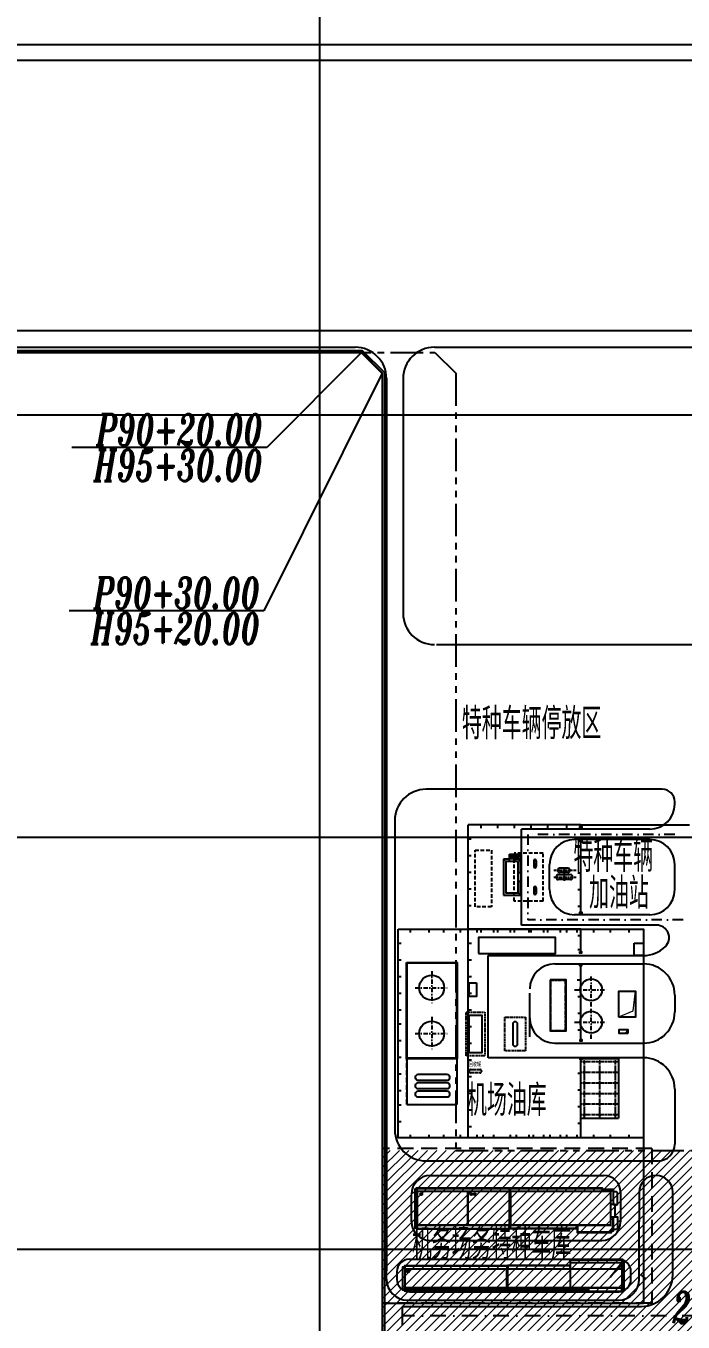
# Model space of a CAD drawing. Header units: millimetres. Extents: x -2699 to 2556, y 623 to 2108.
# Drawn here: x -753 to -438, y 980 to 1601 of the extents above; entities that cross this region are included whole.
import ezdxf
from ezdxf.enums import TextEntityAlignment as Align

# ---------------------------------------------------------------- set-up
doc = ezdxf.new("R2010")
doc.units = ezdxf.units.MM
for name, pattern in [('CENTER', [2, 1.25, -0.25, 0.25, -0.25]), ('DASH', [0.35, 0.25, -0.1]), ('DASHDOT', [1, 0.5, -0.25, 0, -0.25]), ('DASHED', [0.75, 0.5, -0.25]), ('DASHEDX2', [38.1, 25.4, -12.7]), ('PHANTOM2', [1.25, 0.625, -0.125, 0.125, -0.125, 0.125, -0.125])]:
    doc.linetypes.add(name, pattern=pattern)
for name, color, linetype in [('0-建筑定位', 7, 'Continuous'), ('DOTE', 1, 'Continuous'), ('FGW', 8, 'Continuous'), ('HZ', 7, 'Continuous'), ('PUB_DIM', 3, 'Continuous'), ('ROAD', 154, 'Continuous'), ('WALL', 9, 'Continuous'), ('小区围界', 6, 'Continuous'), ('巡场路', 154, 'Continuous'), ('建筑物', 1, 'Continuous'), ('征地线', 6, 'PHANTOM2'), ('散水', 8, 'Continuous'), ('航站区围界', 5, 'FENCELINE2'), ('车道线', 1, 'DASHDOT'), ('道肩边线', 6, 'Continuous'), ('道路红线', 4, 'DASHEDX2'), ('道面边线', 3, 'Continuous'), ('陆空隔离设施', 5, 'TRACKS'), ('飞行区围界', 5, 'FENCELINE1')]:
    doc.layers.add(name, color=color, linetype=linetype)
doc.layers.add('PP-COM', color=7, linetype='Continuous', lineweight=0)
doc.layers.add('纵断_分栏线', color=5, linetype='Continuous', lineweight=0)
doc.styles.add('ITALICT', font='italict.shx', dxfattribs={"width": 0.67, "bigfont": 'tssdchn.shx'})
doc.styles.add('宋体0.7', font='SimSun.ttf', dxfattribs={"width": 0.7})
doc.linetypes.add('FENCELINE1', pattern='A,0.25,-0.1,[133,ltypeshp.shx,S=0.1,R=0,X=-0.1,Y=0],-0.1,1', length=1.45)
doc.linetypes.add('FENCELINE2', pattern='A,0.25,-0.1,[132,ltypeshp.shx,S=0.1,R=0,X=-0.1,Y=0],-0.1,1', length=1.45)
doc.linetypes.add('TRACKS', pattern='A,0.15,[130,ltypeshp.shx,S=0.25,R=0,X=0,Y=0],0.15', length=0.3)

# ---------------------------------------------------------------- blocks, each defined once
blk = doc.blocks.new('weiqiang')
at = {"layer": '建筑物', "color": 8}
for p, q in [((4186.59, 2827.78), (4186.59, 2927.78)), ((4240.59, 2927.78), (4186.59, 2927.78)), ((4192.64, 2927.78), (4192.64, 2926.28)), ((4200.64, 2927.78), (4200.64, 2926.28)), ((4208.64, 2927.78), (4208.64, 2926.28)), ((4216.64, 2927.78), (4216.64, 2926.28)), ((4224.64, 2927.78), (4224.64, 2926.28)), ((4233.64, 2927.78), (4233.64, 2926.28)), ((4240.59, 2917.15), (4240.59, 2927.78)), ((4188.09, 2921.04), (4186.59, 2921.04)), ((4240.59, 2924.57), (4239.09, 2924.57)), ((4240.59, 2917.86), (4239.09, 2917.86)), ((4188.09, 2913.04), (4186.59, 2913.04)), ((4240.59, 2874.99), (4240.59, 2910.25)), ((4188.09, 2905.04), (4186.59, 2905.04)), ((4240.27, 2903.45), (4238.77, 2903.45)), ((4188.09, 2897.04), (4186.59, 2897.04)), ((4240.59, 2895.45), (4239.09, 2895.45)), ((4240.59, 2895.45), (4239.09, 2895.45)), ((4188.09, 2889.04), (4186.59, 2889.04)), ((4240.59, 2887.45), (4239.09, 2887.45)), ((4188.09, 2881.04), (4186.59, 2881.04)), ((4240.59, 2879.45), (4239.09, 2879.45)), ((4188.09, 2873.04), (4186.59, 2873.04)), ((4188.09, 2865.04), (4186.59, 2865.04)), ((4240.59, 2827.78), (4240.59, 2865.32)), ((4240.59, 2858.71), (4239.09, 2858.71)), ((4188.09, 2857.04), (4186.59, 2857.04)), ((4188.09, 2849.04), (4186.59, 2849.04)), ((4240.59, 2850.71), (4239.09, 2850.71)), ((4240.59, 2850.71), (4239.09, 2850.71)), ((4188.09, 2841.04), (4186.59, 2841.04)), ((4240.59, 2842.71), (4239.09, 2842.71)), ((4240.59, 2834.71), (4239.09, 2834.71)), ((4188.09, 2833.04), (4186.59, 2833.04)), ((4240.59, 2827.78), (4186.59, 2827.78)), ((4193.64, 2829.28), (4193.64, 2827.78)), ((4209.64, 2829.28), (4209.64, 2827.78)), ((4217.64, 2829.28), (4217.64, 2827.78)), ((4225.64, 2829.28), (4225.64, 2827.78)), ((4233.64, 2829.28), (4233.64, 2827.78))]:
    blk.add_line(p, q, dxfattribs=at)
for points in [[(4240.08, 2917.15), (4240.89, 2917.15), (4240.89, 2916.34), (4240.08, 2916.34)], [(4240.08, 2911.06), (4240.89, 2911.06), (4240.89, 2910.25), (4240.08, 2910.25)], [(4240.18, 2874.99), (4240.98, 2874.99), (4240.98, 2874.18), (4240.18, 2874.18)], [(4240.18, 2866.13), (4240.98, 2866.13), (4240.98, 2865.32), (4240.18, 2865.32)]]:
    blk.add_lwpolyline(points, close=True, dxfattribs=at)

msp = doc.modelspace()

# ---------------------------------------------------------------- hatches: boundary and pattern name
at = {"layer": '建筑物'}
h = msp.add_hatch(color=256, dxfattribs=at)
h.paths.add_polyline_path([(-509.32, 1201.05), (-509.32, 1200.8), (-509.07, 1200.8), (-509.07, 1201.05)])
h.paths.add_polyline_path([(-509.07, 1200.8), (-508.82, 1200.8), (-508.82, 1201.05), (-509.07, 1201.05)])
h.paths.add_polyline_path([(-509.07, 1200.55), (-508.82, 1200.55), (-508.82, 1200.8), (-509.07, 1200.8)])
h.paths.add_polyline_path([(-509.32, 1200.8), (-509.32, 1200.55), (-509.07, 1200.55), (-509.07, 1200.8)])
h = msp.add_hatch(color=256, dxfattribs=at)
h.paths.add_polyline_path([(-509.07, 1186.05), (-509.07, 1185.8), (-508.82, 1185.8), (-508.82, 1186.05)])
h.paths.add_polyline_path([(-509.32, 1186.05), (-509.32, 1185.8), (-509.07, 1185.8), (-509.07, 1186.05)])
h.paths.add_polyline_path([(-509.07, 1185.8), (-509.32, 1185.8), (-509.32, 1185.55), (-509.07, 1185.55)])
h.paths.add_polyline_path([(-509.07, 1185.55), (-508.94, 1185.55), (-509.07, 1185.8)], flags=17)
h.paths.add_polyline_path([(-508.82, 1185.8), (-509.07, 1185.8), (-508.94, 1185.55), (-508.82, 1185.55)])
h = msp.add_hatch(color=5, dxfattribs=at)
edge = h.paths.add_edge_path()
edge.add_arc((-563.57, 1041.34), 0.509, 0, 360)
h = msp.add_hatch(color=5, dxfattribs=at)
edge = h.paths.add_edge_path()
edge.add_arc((-539.6, 1041.33), 0.509, 0, 360)
h = msp.add_hatch(color=5, dxfattribs=at)
edge = h.paths.add_edge_path()
edge.add_arc((-537.94, 1041.33), 0.509, 0, 360)
h = msp.add_hatch(color=5, dxfattribs=at)
edge = h.paths.add_edge_path()
edge.add_arc((-569.95, 1004.37), 0.509, 0, 360)
at = {"layer": '散水', "linetype": 'Continuous'}
h = msp.add_hatch(dxfattribs=at)
h.set_pattern_fill('ANGLE', color=256, scale=0.1, style=0)
h.set_pattern_definition([(0, (-9781.27506, -129.73385), (0, 0.6985), [0.508, -0.1905]), (90, (-9781.27506, -129.73385), (-0.6985, 4e-17), [0.508, -0.1905])])
h.paths.add_polyline_path([(-519.07, 1204.25), (-521.31, 1204.25), (-521.31, 1202.25), (-519.07, 1202.25)])
h.paths.add_polyline_path([(-517.07, 1204.25), (-519.07, 1204.25), (-519.07, 1202.25), (-518.56, 1202.25), (-517.07, 1202.25)])
h.paths.add_polyline_path([(-515.52, 1204.25), (-517.07, 1204.25), (-517.07, 1202.25), (-516.22, 1202.25), (-516.82, 1202.85), (-515.52, 1202.85)])
h.paths.add_polyline_path([(-517.41, 1202.88), (-514.35, 1202.88), (-514.35, 1204.23), (-517.41, 1204.23)], flags=9)
at = {"layer": '纵断_分栏线'}
h = msp.add_hatch(dxfattribs=at)
h.set_pattern_fill('ANSI31', color=8)
h.set_pattern_definition([(45, (4293.341, 1093.807), (-2.245064, 2.245064), [])])
h.paths.add_polyline_path([(-405.74, 1052.3), (-415.74, 1062.3), (-547.05, 1062.3), (-582.24, 1062.3), (-582.24, 875.8), (-405.74, 875.8)])
h.paths.add_polyline_path([(-1212.24, 1124.3), (-1461.74, 1124.3), (-1461.74, 973.55), (-1212.24, 973.55)])

# ---------------------------------------------------------------- linework, layer by layer
for p, q in [((-592.24, 1444.8), (-637.66, 1399.17)), ((-582.24, 1434.8), (-638.97, 1320.93)), ((-637.66, 1399.17), (-731.11, 1399.17)), ((-638.97, 1320.93), (-732.42, 1320.93)), ((-487.05, 1168.3), (-457.05, 1168.3)), ((-570.55, 1106.3, 0), (-570.55, 1084.3, 0)), ((-546.55, 1106.3, 0), (-546.55, 1084.3, 0)), ((-570.55, 1084.3, 0), (-546.55, 1084.3, 0))]:
    msp.add_line(p, q)
at = {"color": 4, "ltscale": 10}
for p, q in [((-531.55, 1106.72, 0), (-531.55, 1155.72, 0)), ((-531.55, 1155.72), (-457.05, 1155.72)), ((-499.55, 1151.72, 0), (-457.05, 1151.72, 0)), ((-511.55, 1125.72, 0), (-511.55, 1137.72, 0)), ((-511.55, 1116.8, 0), (-511.55, 1137.72, 0)), ((-499.55, 1113.72, 0), (-457.05, 1113.72, 0)), ((-457.05, 1106.72), (-531.55, 1106.72, 0))]:
    msp.add_line(p, q, dxfattribs=at)
at = {"color": 4, "linetype": 'DASH', "ltscale": 10}
msp.add_line((-570.55, 1084.3, 0), (-570.55, 1152.3, 0), dxfattribs=at)
at = {"linetype": 'DASHDOT', "ltscale": 4}
for p, q in [((-558.55, 1148.3, 0), (-558.55, 1132.3, 0)), ((-482.1, 1131.3), (-482.1, 1147.3)), ((-566.55, 1140.3, 0), (-550.55, 1140.3, 0)), ((-490.1, 1139.3), (-474.1, 1139.3)), ((-482.1, 1115.8), (-482.1, 1131.8)), ((-558.55, 1126.3, 0), (-558.55, 1110.3, 0)), ((-490.1, 1123.8), (-474.1, 1123.8)), ((-566.55, 1118.3, 0), (-550.55, 1118.3, 0))]:
    msp.add_line(p, q, dxfattribs=at)
at = {"color": 1}
for p, q in [((-487.05, 1077.8), (-487.05, 1106.3)), ((-487.05, 1106.3), (-469.05, 1106.3)), ((-469.05, 1106.3), (-469.05, 1077.8)), ((-487.05, 1077.8), (-469.05, 1077.8))]:
    msp.add_line(p, q, dxfattribs=at)
at = {"color": 8, "linetype": 'CENTER'}
for p, q in [((-468.55, 1104.8), (-487.55, 1104.8)), ((-485.55, 1105.05), (-485.55, 1077.8)), ((-478.05, 1105.05), (-478.05, 1077.8)), ((-470.55, 1105.05), (-470.55, 1077.8)), ((-468.55, 1099.7), (-487.55, 1099.7)), ((-468.55, 1094.6), (-487.55, 1094.6)), ((-468.55, 1089.5), (-487.55, 1089.5)), ((-468.55, 1084.4), (-487.55, 1084.4)), ((-468.55, 1079.3), (-487.55, 1079.3))]:
    msp.add_line(p, q, dxfattribs=at)
at = {"color": 1}
for points in [[(-536.05, 1156.7), (-499.19, 1156.7), (-499.19, 1164.3), (-536.05, 1164.3)], [(-461.55, 1161.72), (-457.05, 1161.72), (-457.05, 1155.72), (-461.55, 1155.72)], [(-501.8, 1144.05), (-501.8, 1119.55), (-494.1, 1119.55), (-494.1, 1144.05)], [(-468.85, 1126.18), (-468.85, 1138.68), (-460.85, 1138.68), (-460.85, 1126.18)], [(-464.45, 1118.58), (-464.45, 1120.18), (-468.85, 1120.18), (-468.85, 1118.58)], [(-464.45, 1118.58), (-464.45, 1120.18), (-468.85, 1120.18), (-468.85, 1118.58)]]:
    msp.add_lwpolyline(points, close=True, dxfattribs=at)
at = {"elevation": 0}
for points in [[(-570.7, 1152.45), (-546.4, 1152.45), (-546.4, 1106.15), (-570.7, 1106.15)], [(-570.4, 1152.15), (-546.7, 1152.15), (-546.7, 1106.45), (-570.4, 1106.45)]]:
    msp.add_lwpolyline(points, close=True, dxfattribs=at)
at = {"color": 8, "linetype": 'CENTER', "ltscale": 2, "elevation": 0}
msp.add_lwpolyline([(-570.55, 1152.3), (-546.55, 1152.3), (-546.55, 1106.3), (-570.55, 1106.3)], close=True, dxfattribs=at)
at = {"color": 8, "linetype": 'CENTER'}
msp.add_lwpolyline([(-501.55, 1143.8), (-501.55, 1119.8), (-494.35, 1119.8), (-494.35, 1143.8)], close=True, dxfattribs=at)
at = {"color": 1, "elevation": 0}
for points in [[(-537.05, 1142.7), (-537.05, 1136.1), (-540.55, 1136.1), (-540.55, 1142.7)], [(-540.55, 1109.1), (-540.55, 1127.1), (-534.55, 1127.1), (-534.55, 1109.1)]]:
    msp.add_lwpolyline(points, close=True, dxfattribs=at)
at = {"linetype": 'DASHED', "elevation": 0}
for points in [[(-542.05, 1107.6), (-542.05, 1128.6), (-533.05, 1128.6), (-533.05, 1107.6)], [(-523.55, 1126.1), (-513.55, 1126.1), (-513.55, 1110.1), (-523.55, 1110.1)]]:
    msp.add_lwpolyline(points, close=True, dxfattribs=at)
at = {"color": 1, "elevation": 0}
for points in [[(-518.55, 1124.1), (-518.55, 1124.1, -0.414214), (-517.55, 1123.1), (-517.55, 1113.1, -0.414214), (-518.55, 1112.1), (-518.55, 1112.1, -0.414214), (-519.55, 1113.1), (-519.55, 1123.1, -0.414214)], [(-565.05, 1098.8), (-551.25, 1098.8, -0.414214), (-550.05, 1097.6), (-550.05, 1097, -0.414214), (-551.25, 1095.8), (-565.05, 1095.8, -0.414214), (-566.25, 1097), (-566.25, 1097.6, -0.414214)], [(-565.05, 1094.8), (-551.25, 1094.8, -0.414214), (-550.05, 1093.6), (-550.05, 1093, -0.414214), (-551.25, 1091.8), (-565.05, 1091.8, -0.414214), (-566.25, 1093), (-566.25, 1093.6, -0.414214)], [(-565.05, 1090.8), (-551.25, 1090.8, -0.414214), (-550.05, 1089.6), (-550.05, 1089, -0.414214), (-551.25, 1087.8), (-565.05, 1087.8, -0.414214), (-566.25, 1089), (-566.25, 1089.6, -0.414214)]]:
    msp.add_lwpolyline(points, format="xyb", close=True, dxfattribs=at)
at = {"color": 1, "linetype": 'DASH', "ltscale": 2, "elevation": 0}
msp.add_lwpolyline([(-539.95, 1101.1), (-535.35, 1101.1, -0.414214), (-534.75, 1100.5), (-534.75, 1100.1, -0.414214), (-535.35, 1099.5), (-539.95, 1099.5, -0.414214), (-540.55, 1100.1), (-540.55, 1100.5, -0.414214)], format="xyb", close=True, dxfattribs=at)
msp.add_lwpolyline([(-539.95, 1101.1), (-535.35, 1101.1, -0.414214), (-534.75, 1100.5), (-534.75, 1100.1, -0.414214), (-535.35, 1099.5), (-539.95, 1099.5, -0.414214), (-540.55, 1100.1), (-540.55, 1100.5, -0.414214)], format="xyb", close=True, dxfattribs=at)
for points in [[(-485.8, 1105.05), (-485.8, 1104.55), (-485.3, 1104.55), (-485.3, 1105.05)], [(-485.8, 1099.45), (-485.8, 1099.95), (-485.3, 1099.95), (-485.3, 1099.45)], [(-485.8, 1099.95), (-485.8, 1099.45), (-485.3, 1099.45), (-485.3, 1099.95)], [(-478.3, 1105.05), (-478.3, 1104.55), (-477.8, 1104.55), (-477.8, 1105.05)], [(-478.3, 1099.45), (-478.3, 1099.95), (-477.8, 1099.95), (-477.8, 1099.45)], [(-478.3, 1099.95), (-478.3, 1099.45), (-477.8, 1099.45), (-477.8, 1099.95)], [(-470.8, 1105.05), (-470.8, 1104.55), (-470.3, 1104.55), (-470.3, 1105.05)], [(-470.8, 1099.45), (-470.8, 1099.95), (-470.3, 1099.95), (-470.3, 1099.45)], [(-470.8, 1099.95), (-470.8, 1099.45), (-470.3, 1099.45), (-470.3, 1099.95)], [(-485.8, 1094.35), (-485.8, 1094.85), (-485.3, 1094.85), (-485.3, 1094.35)], [(-485.8, 1094.85), (-485.8, 1094.35), (-485.3, 1094.35), (-485.3, 1094.85)], [(-478.3, 1094.35), (-478.3, 1094.85), (-477.8, 1094.85), (-477.8, 1094.35)], [(-478.3, 1094.85), (-478.3, 1094.35), (-477.8, 1094.35), (-477.8, 1094.85)], [(-470.8, 1094.35), (-470.8, 1094.85), (-470.3, 1094.85), (-470.3, 1094.35)], [(-470.8, 1094.85), (-470.8, 1094.35), (-470.3, 1094.35), (-470.3, 1094.85)], [(-485.8, 1089.25), (-485.8, 1089.75), (-485.3, 1089.75), (-485.3, 1089.25)], [(-485.8, 1089.75), (-485.8, 1089.25), (-485.3, 1089.25), (-485.3, 1089.75)], [(-478.3, 1089.25), (-478.3, 1089.75), (-477.8, 1089.75), (-477.8, 1089.25)], [(-478.3, 1089.75), (-478.3, 1089.25), (-477.8, 1089.25), (-477.8, 1089.75)], [(-470.8, 1089.25), (-470.8, 1089.75), (-470.3, 1089.75), (-470.3, 1089.25)], [(-470.8, 1089.75), (-470.8, 1089.25), (-470.3, 1089.25), (-470.3, 1089.75)], [(-485.8, 1084.15), (-485.8, 1084.65), (-485.3, 1084.65), (-485.3, 1084.15)], [(-485.8, 1084.65), (-485.8, 1084.15), (-485.3, 1084.15), (-485.3, 1084.65)], [(-478.3, 1084.15), (-478.3, 1084.65), (-477.8, 1084.65), (-477.8, 1084.15)], [(-478.3, 1084.65), (-478.3, 1084.15), (-477.8, 1084.15), (-477.8, 1084.65)], [(-470.8, 1084.15), (-470.8, 1084.65), (-470.3, 1084.65), (-470.3, 1084.15)], [(-470.8, 1084.65), (-470.8, 1084.15), (-470.3, 1084.15), (-470.3, 1084.65)], [(-485.8, 1079.05), (-485.8, 1079.55), (-485.3, 1079.55), (-485.3, 1079.05)], [(-485.8, 1079.55), (-485.8, 1079.05), (-485.3, 1079.05), (-485.3, 1079.55)], [(-478.3, 1079.05), (-478.3, 1079.55), (-477.8, 1079.55), (-477.8, 1079.05)], [(-478.3, 1079.55), (-478.3, 1079.05), (-477.8, 1079.05), (-477.8, 1079.55)], [(-470.8, 1079.05), (-470.8, 1079.55), (-470.3, 1079.55), (-470.3, 1079.05)], [(-470.8, 1079.55), (-470.8, 1079.05), (-470.3, 1079.05), (-470.3, 1079.55)]]:
    msp.add_lwpolyline(points, close=True)
at = {"color": 1}
for centre, radius in [((-558.55, 1140.3, 0), 6), ((-482.1, 1139.3), 5.25), ((-482.1, 1123.8), 5.25), ((-558.55, 1118.3, 0), 6)]:
    msp.add_circle(centre, radius, dxfattribs=at)
at = {"color": 4, "ltscale": 10}
for centre, start, end in [((-499.55, 1139.72, 0), 90, 180), ((-499.55, 1139.72, 0), 90, 180), ((-499.55, 1139.72, 0), 90, 180), ((-499.55, 1125.72, 0), 180, 270)]:
    msp.add_arc(centre, 12, start, end, dxfattribs=at)
at = {"layer": '0-建筑定位'}
for p, q in [((-467.4, 1008.4), (-473.02, 1001.41)), ((-456.03, 1000.87), (-458.05, 1002.55))]:
    msp.add_line(p, q, dxfattribs=at)
at = {"layer": 'DOTE'}
for p, q in [((-472.8, 1042.65, 0), (-565.5, 1042.65, 0)), ((-565.5, 1042.65, 0), (-565.5, 1026.45, 0)), ((-541.2, 1042.65, 0), (-541.2, 1026.45, 0)), ((-521.4, 1042.65, 0), (-521.4, 1026.45, 0)), ((-520.8, 1042.65, 0), (-520.8, 1026.45, 0)), ((-472.8, 1042.65, 0), (-472.8, 1026.45, 0)), ((-472.8, 1026.45, 0), (-565.5, 1026.45, 0)), ((-492, 996.4, 0), (-492, 1008.4, 0)), ((-467.4, 1008.4), (-492, 1008.4)), ((-467.4, 1008.4, 0), (-467.4, 996.4, 0)), ((-467.4, 1005.4, 0), (-571.2, 1005.4, 0)), ((-571.2, 996.15, 0), (-571.2, 1005.4, 0)), ((-522.6, 996.4, 0), (-522.6, 1005.4, 0)), ((-522, 996.4, 0), (-522, 1005.4, 0)), ((-467.4, 996.4, 0), (-571.45, 996.4, 0))]:
    msp.add_line(p, q, dxfattribs=at)
at = {"layer": 'FGW', "linetype": 'Continuous'}
for p, q in [((-612.24, 814.8), (-612.24, 1895.71)), ((2387.76, 1414.8), (-2483.16, 1414.8)), ((2387.76, 1212.3), (-1612.24, 1212.3)), ((2387.76, 1014.8), (-1612.24, 1014.8))]:
    msp.add_line(p, q, dxfattribs=at)
at = {"layer": 'PP-COM'}
for points in [[(-468.85, 1126.28), (-461.95, 1129.28), (-460.85, 1138.68)], [(-468.85, 1118.58), (-465.36, 1118.79), (-464.45, 1120.18)], [(-468.85, 1118.58), (-465.36, 1118.79), (-464.45, 1120.18)]]:
    msp.add_lwpolyline(points, dxfattribs=at)
at = {"layer": 'PUB_DIM'}
for p, q in [((-566.7, 1043.8, 0), (-565.8, 1042.9, 0)), ((-471.6, 1043.8, 0), (-472.5, 1042.9, 0)), ((-472.5, 1024.5, 0), (-471.6, 1023.6, 0)), ((-571.45, 1005.65, 0), (-572.35, 1006.55, 0)), ((-467.15, 1008.65, 0), (-466.25, 1009.55, 0)), ((-571.45, 996.15, 0), (-572.35, 995.25, 0)), ((-467.15, 996.15, 0), (-466.25, 995.25, 0))]:
    msp.add_line(p, q, dxfattribs=at)
at = {"layer": 'PUB_DIM', "elevation": 0}
for points in [[(-565.8, 1043.8), (-566.7, 1043.8), (-566.7, 1025.2), (-565.8, 1025.2)], [(-476.8, 1043.8), (-471.6, 1043.8), (-471.6, 1036.43)], [(-472.55, 1030.43), (-470.55, 1030.43), (-470.55, 1036.43), (-472.5, 1036.43)], [(-471.6, 1030.43), (-471.6, 1023.6), (-472.5, 1023.6)], [(-483.6, 996.15), (-483.6, 995.25), (-571.2, 995.25), (-571.45, 995.25), (-572.35, 995.25), (-572.35, 1005.4), (-572.35, 1005.65), (-572.35, 1006.55), (-571.45, 1006.55)], [(-467.15, 995.25), (-466.25, 995.25), (-466.25, 1009.55), (-467.15, 1009.55)], [(-467.15, 996.15), (-467.15, 994.65), (-483.6, 994.65), (-483.6, 996.15)]]:
    msp.add_lwpolyline(points, dxfattribs=at)
at = {"layer": 'ROAD'}
for p, q in [((-580.24, 1432.3), (-580.24, 1004.65)), ((-556.24, 1304.8), (-394.24, 1304.8, 0)), ((-448.05, 1235.4, 0), (-561.24, 1235.4, 0)), ((-442.05, 1228.3), (-442.05, 1229.4)), ((-576.24, 1220.4), (-576.24, 1072.3)), ((-454.05, 1216.3), (-515.52, 1216.3, 0)), ((-515.52, 1170.3, 0), (-515.52, 1216.3, 0)), ((-454.07, 1211.3, 0), (-490.07, 1211.3, 0)), ((-502.07, 1187.3, 0), (-502.07, 1199.3, 0)), ((-442.07, 1187.3, 0), (-442.07, 1199.3, 0)), ((-454.07, 1175.3, 0), (-490.07, 1175.3, 0)), ((-450.77, 1170.3, 0), (-515.52, 1170.3, 0)), ((-442.05, 1136.72, 0), (-442.05, 1128.72, 0)), ((-442.05, 1091.72), (-442.05, 1065.3)), ((-561.24, 1057.3, 0), (-450.05, 1057.3, 0)), ((-559.24, 1050.3, 0), (-476.05, 1050.3, 0)), ((-451.05, 1050.3, 0), (-451.05, 1050.3, 0)), ((-568.24, 1028.15, 0), (-568.24, 1040.8, 0)), ((-468.05, 1042.3), (-468.05, 1028.15, 0)), ((-459.05, 1042.3), (-459.05, 1028.15, 0)), ((-443.05, 1002.55), (-443.05, 1042.3, 0)), ((-459.05, 1000.55, 0), (-459.05, 1028.15)), ((-559.24, 1019.15, 0), (-477.05, 1019.15, 0)), ((-569.24, 1010.15), (-469.05, 1010.15, 0)), ((-580.24, 1000.55), (-580.24, 1004.65)), ((-575.24, 1004.15), (-575.24, 1000.55)), ((-463.05, 1000.55, 0), (-463.05, 1004.15, 0)), ((-569.24, 994.55), (-468.65, 994.55)), ((-570.24, 990.55), (-468.65, 990.55)), ((-572.74, 987.55), (-458.05, 987.55)), ((-572.74, 987.55), (-572.74, 978.55))]:
    msp.add_line(p, q, dxfattribs=at)
for centre, radius, start, end in [((-557.24, 1319.8, 0), 15, 180, 270), ((-561.24, 1220.4, 0), 15, 90, 180), ((-448.05, 1229.4, 0), 6, 0, 90), ((-454.05, 1228.3), 12, 270, 0), ((-490.07, 1199.3, 0), 12, 90, 180), ((-454.07, 1199.3, 0), 12, 360, 90), ((-490.07, 1187.3, 0), 12, 180, 270), ((-454.07, 1187.3, 0), 12, 270, 360), ((-450.75, 1164.3, 0), 6, 314.49338, 90), ((-457.05, 1170.72, 0), 15, 270, 314.49338), ((-457.05, 1136.72, 0), 15, 0, 90), ((-457.05, 1128.72, 0), 15, 270, 0), ((-457.05, 1091.72), 15, 0, 90), ((-561.24, 1072.3, 0), 15, 180, 270), ((-450.05, 1065.3, 0), 8, 270, 0), ((-559.24, 1041.3, 0), 9, 90, 180), ((-476.05, 1042.3), 8, 0, 90), ((-451.05, 1042.3, 0), 8, 90, 180), ((-451.05, 1042.3, 0), 8, 0, 90), ((-559.24, 1028.15, 0), 9, 180, 270), ((-477.05, 1028.15, 0), 9, 270, 0), ((-569.24, 1004.15, 0), 6, 90, 180), ((-469.05, 1004.15, 0), 6, 0, 90), ((-570.24, 1000.55), 10, 180, 270), ((-569.24, 1000.55, 0), 6, 180, 270), ((-469.05, 1000.55, 0), 10, 270, 0), ((-469.05, 1000.55, 0), 6, 270, 0), ((-458.05, 1002.55), 15, 270, 0)]:
    msp.add_arc(centre, radius, start, end, dxfattribs=at)
at = {"layer": 'WALL', "color": 7}
msp.add_line((-522.35, 1005.65, 0), (-522.35, 996.15, 0), dxfattribs=at)
at = {"layer": 'WALL', "elevation": 0}
for points in [[(-565.8, 1042.85), (-565.8, 1044.33), (-521.15, 1044.33), (-521.15, 1042.9)], [(-565.6, 1042.9), (-565.6, 1044.13), (-521.35, 1044.13), (-521.35, 1042.9)], [(-521.05, 1042.9), (-521.05, 1044.33), (-476.8, 1044.33), (-476.8, 1042.9)], [(-520.85, 1042.9), (-520.85, 1044.13), (-477, 1044.13), (-477, 1042.9)], [(-521.15, 1024.66), (-565.8, 1024.66), (-565.8, 1026.15)], [(-565.8, 1026.15), (-565.8, 1024.66), (-521.15, 1024.66), (-521.15, 1026.1)], [(-565.6, 1026.1), (-565.6, 1024.86), (-521.35, 1024.86), (-521.35, 1026.1)], [(-488.7, 1026.1), (-488.7, 1024.66), (-521.05, 1024.66), (-521.05, 1026.1)], [(-488.9, 1026.1), (-488.9, 1024.86), (-520.85, 1024.86), (-520.85, 1026.1)], [(-472.55, 1024.5), (-472.55, 1022.85), (-488.7, 1022.85), (-488.7, 1024.5)], [(-472.75, 1024.5), (-472.75, 1023.05), (-488.5, 1023.05), (-488.5, 1024.5)], [(-571.45, 1005.65), (-571.45, 1005.65), (-571.45, 1007.13), (-522.35, 1007.13), (-522.35, 1005.65)], [(-571.25, 1005.65), (-571.25, 1006.93), (-522.55, 1006.93), (-522.55, 1005.65)], [(-492.25, 1005.65), (-492.25, 1005.65), (-492.25, 1007.13), (-522.25, 1007.13), (-522.25, 1005.65)], [(-492.25, 1006.93), (-492.25, 1006.93), (-522.05, 1006.93), (-522.05, 1005.65)], [(-492.25, 1008.65), (-492.25, 1010.13), (-467.15, 1010.13), (-467.15, 1008.65)], [(-492.05, 1008.65), (-492.05, 1009.93), (-467.35, 1009.93), (-467.35, 1008.65)], [(-483.6, 996.15), (-483.6, 994.66), (-467.15, 994.66), (-467.15, 996.15)], [(-483.4, 996.15), (-483.4, 994.86), (-467.35, 994.86), (-467.35, 996.15)]]:
    msp.add_lwpolyline(points, dxfattribs=at)
for points in [[(-471.6, 1036.43), (-469.48, 1036.43), (-469.48, 1041.52, 0.414214), (-470.48, 1042.52), (-471.6, 1042.52)], [(-471.6, 1030.43), (-469.48, 1030.43), (-469.48, 1025.35, -0.414214), (-470.48, 1024.35), (-471.6, 1024.35)]]:
    msp.add_lwpolyline(points, format="xyb", close=True, dxfattribs=at)
at = {"layer": 'WALL', "color": 7, "const_width": 0.1, "elevation": 0}
msp.add_lwpolyline([(-488.7, 1026.1), (-472.5, 1026.1), (-472.5, 1024.5), (-488.7, 1024.5)], close=True, dxfattribs=at)
at = {"layer": '小区围界', "linetype": 'ByBlock', "ltscale": 1.5}
for p, q in [((-541.05, 1168.3), (-541.05, 1218.3)), ((-487.07, 1218.3, 0), (-541.05, 1218.3, 0)), ((-535.02, 1218.3, 0), (-535.02, 1216.8, 0)), ((-527.02, 1218.3, 0), (-527.02, 1216.8, 0)), ((-519.02, 1218.3, 0), (-519.02, 1216.8, 0)), ((-511.02, 1218.3, 0), (-511.02, 1216.8, 0)), ((-503.02, 1218.3, 0), (-503.02, 1216.8, 0)), ((-494.02, 1218.3, 0), (-494.02, 1216.8, 0)), ((-487.07, 1217.58, 0), (-487.07, 1218.3, 0)), ((-539.57, 1211.55, 0), (-541.07, 1211.55, 0)), ((-487.07, 1176.51, 0), (-487.07, 1210.14, 0)), ((-539.57, 1203.55, 0), (-541.07, 1203.55, 0)), ((-487.07, 1203.2, 0), (-488.57, 1203.2, 0)), ((-539.57, 1195.55, 0), (-541.07, 1195.55, 0)), ((-487.07, 1195.2, 0), (-488.57, 1195.2, 0)), ((-487.07, 1195.2, 0), (-488.57, 1195.2, 0)), ((-539.57, 1187.55, 0), (-541.07, 1187.55, 0)), ((-487.07, 1187.2, 0), (-488.57, 1187.2, 0)), ((-539.57, 1179.55, 0), (-541.07, 1179.55, 0)), ((-487.07, 1179.2, 0), (-488.57, 1179.2, 0)), ((-568.9, 1168.3), (-568.9, 1166.8)), ((-559.9, 1168.3), (-559.9, 1166.8)), ((-552.95, 1168.3), (-552.95, 1166.8)), ((-544.95, 1168.3), (-544.95, 1166.8)), ((-536.95, 1168.3), (-536.95, 1166.8)), ((-528.95, 1168.3), (-528.95, 1166.8)), ((-520.95, 1168.3), (-520.95, 1166.8)), ((-511.95, 1168.3), (-511.95, 1166.8)), ((-505, 1168.3), (-505, 1166.8)), ((-497, 1168.3), (-497, 1166.8)), ((-489, 1168.3), (-489, 1166.8)), ((-481, 1168.3), (-481, 1166.8)), ((-473, 1168.3), (-473, 1166.8)), ((-464, 1168.3), (-464, 1166.8)), ((-573.22, 1161.55, 0), (-574.72, 1161.55, 0)), ((-573.22, 1153.55, 0), (-574.72, 1153.55, 0)), ((-573.22, 1145.55, 0), (-574.72, 1145.55, 0)), ((-573.22, 1137.55, 0), (-574.72, 1137.55, 0)), ((-573.22, 1129.55, 0), (-574.72, 1129.55, 0)), ((-573.22, 1122.81, 0), (-574.72, 1122.81, 0)), ((-573.22, 1114.81, 0), (-574.72, 1114.81, 0)), ((-573.22, 1106.81, 0), (-574.72, 1106.81, 0)), ((-573.22, 1098.81, 0), (-574.72, 1098.81, 0)), ((-573.22, 1090.81, 0), (-574.72, 1090.81, 0)), ((-573.22, 1084.07, 0), (-574.72, 1084.07, 0)), ((-573.22, 1076.07, 0), (-574.72, 1076.07, 0)), ((-568.9, 1069.8, 0), (-568.9, 1068.3, 0)), ((-559.9, 1069.8, 0), (-559.9, 1068.3, 0)), ((-552.97, 1069.8, 0), (-552.97, 1068.3, 0)), ((-544.97, 1069.8, 0), (-544.97, 1068.3, 0)), ((-536.97, 1069.8, 0), (-536.97, 1068.3, 0)), ((-528.97, 1069.8, 0), (-528.97, 1068.3, 0)), ((-520.97, 1069.8, 0), (-520.97, 1068.3, 0)), ((-511.97, 1069.8, 0), (-511.97, 1068.3, 0)), ((-505, 1069.8, 0), (-505, 1068.3, 0)), ((-497, 1069.8, 0), (-497, 1068.3, 0)), ((-489, 1069.8, 0), (-489, 1068.3, 0)), ((-481, 1069.8, 0), (-481, 1068.3, 0)), ((-473, 1069.8, 0), (-473, 1068.3, 0)), ((-464, 1069.8, 0), (-464, 1068.3, 0))]:
    msp.add_line(p, q, dxfattribs=at)
at = {"layer": '小区围界', "linetype": 'ByBlock', "ltscale": 1.5, "elevation": 0}
for points in [[(-487.48, 1216.71), (-487.48, 1217.58), (-486.56, 1217.58), (-486.56, 1216.71)], [(-487.48, 1210.14), (-487.48, 1211.02), (-486.56, 1211.02), (-486.56, 1210.14)], [(-487.48, 1175.63), (-487.48, 1176.51), (-486.56, 1176.51), (-486.56, 1175.63)]]:
    msp.add_lwpolyline(points, close=True, dxfattribs=at)
at = {"layer": '小区围界', "linetype": 'ByBlock', "ltscale": 1.5}
msp.add_lwpolyline([(-574.7, 1168.3), (-457.05, 1168.3), (-457.05, 1068.3), (-574.7, 1068.3)], close=True, dxfattribs=at)
at = {"layer": '巡场路', "ltscale": 5}
for p, q in [((-1392.24, 1455.3), (-391.24, 1455.3)), ((-1099.44, 1447.3), (-595.24, 1447.3)), ((-557.24, 1447.3), (-394.24, 1447.3)), ((-572.24, 1432.3), (-572.24, 1319.8))]:
    msp.add_line(p, q, dxfattribs=at)
for centre, start, end in [((-595.24, 1432.3), 0, 90), ((-557.24, 1432.3), 90, 180)]:
    msp.add_arc(centre, 15, start, end, dxfattribs=at)
at = {"layer": '建筑物', "color": 4, "linetype": 'DASHED', "ltscale": 3.5}
for p, q in [((-519.07, 1181.8, 0), (-519.07, 1204.8, 0)), ((-505.07, 1204.8, 0), (-519.07, 1204.8, 0)), ((-505.07, 1181.8, 0), (-505.07, 1204.8, 0)), ((-505.07, 1181.8, 0), (-519.07, 1181.8, 0))]:
    msp.add_line(p, q, dxfattribs=at)
at = {"layer": '建筑物', "color": 1, "ltscale": 100}
for p, q in [((-509.67, 1201.1, 0), (-509.67, 1198.4, 0)), ((-509.32, 1199.83, 0), (-509.32, 1198.73, 0)), ((-509.32, 1199.83, 0), (-508.82, 1199.83, 0)), ((-508.82, 1199.83, 0), (-508.82, 1198.73, 0)), ((-508.47, 1201.1, 0), (-508.47, 1198.4, 0)), ((-509.32, 1198.73, 0), (-508.82, 1198.73, 0)), ((-498.87, 1193, 0), (-498.87, 1193.6, 0)), ((-497.97, 1194.5, 0), (-491.97, 1194.5, 0)), ((-493.26, 1197.6, 0), (-497.29, 1197.6, 0)), ((-493.26, 1195.5, 0), (-497.29, 1195.5, 0)), ((-492.26, 1196.6, 0), (-492.26, 1196.5, 0)), ((-491.07, 1193.6, 0), (-491.07, 1193, 0)), ((-509.67, 1188.2, 0), (-509.67, 1185.5, 0)), ((-509.32, 1187.85, 0), (-509.32, 1186.75, 0)), ((-509.32, 1187.85, 0), (-508.82, 1187.85, 0)), ((-509.32, 1186.75, 0), (-508.82, 1186.75, 0)), ((-508.82, 1187.85, 0), (-508.82, 1186.75, 0)), ((-508.47, 1188.2, 0), (-508.47, 1185.5, 0)), ((-491.97, 1192.1, 0), (-497.97, 1192.1, 0))]:
    msp.add_line(p, q, dxfattribs=at)
at = {"layer": '建筑物', "color": 8, "linetype": 'DASHED'}
for p, q in [((-500.08, 1196.7, 0), (-489.33, 1196.7, 0)), ((-500.08, 1193.3, 0), (-489.33, 1193.3, 0)), ((-494.97, 1191.55, 0), (-494.97, 1198.26, 0))]:
    msp.add_line(p, q, dxfattribs=at)
at = {"layer": '建筑物', "color": 5}
msp.add_line((-522.25, 1005.65, 0), (-522.25, 996.15, 0), dxfattribs=at)
at = {"layer": '建筑物', "color": 4, "linetype": 'DASHED', "ltscale": 3.5, "elevation": 0}
msp.add_lwpolyline([(-537.76, 1179.02), (-537.76, 1206.15), (-529.92, 1206.15), (-529.92, 1179.02)], close=True, dxfattribs=at)
at = {"layer": '建筑物', "elevation": 0}
msp.add_lwpolyline([(-517.07, 1200.8), (-523.07, 1200.8), (-523.07, 1185.8), (-517.07, 1185.8), (-517.07, 1200.8)], close=True, dxfattribs=at)
at = {"layer": '建筑物', "color": 5, "const_width": 0.5, "elevation": 0}
for points in [[(-565.8, 1042.9), (-472.5, 1042.9), (-472.5, 1026.1), (-565.8, 1026.1)], [(-565.8, 1042.9), (-541.5, 1042.9), (-541.5, 1026.1), (-565.8, 1026.1)], [(-522.35, 1005.65), (-522.25, 1005.65), (-522.25, 996.15), (-522.35, 996.15)]]:
    msp.add_lwpolyline(points, close=True, dxfattribs=at)
at = {"layer": '建筑物', "color": 5, "const_width": 0.5}
msp.add_lwpolyline([(-541.5, 1042.9), (-472.5, 1042.9), (-472.5, 1026.1), (-541.5, 1026.1)], close=True, dxfattribs=at)
at = {"layer": '建筑物', "color": 5, "const_width": 0.5, "elevation": 0}
for points in [[(-521.15, 1042.9), (-521.15, 1026.1)], [(-521.05, 1042.9), (-521.05, 1026.1)], [(-492.25, 1005.65), (-492.25, 1008.65), (-467.15, 1008.65), (-467.15, 996.15), (-483.75, 996.15), (-483.75, 996.15), (-571.45, 996.15), (-571.45, 1005.65), (-492.25, 1005.65)]]:
    msp.add_lwpolyline(points, dxfattribs=at)
at = {"layer": '建筑物', "color": 5}
for centre in [(-563.57, 1041.34), (-539.6, 1041.33), (-537.94, 1041.33), (-569.95, 1004.37)]:
    msp.add_circle(centre, 0.509, dxfattribs=at)
at = {"layer": '建筑物', "color": 1, "ltscale": 100}
for centre, radius, start, end in [((-509.07, 1201.1, 0), 0.6, 0, 180), ((-509.07, 1198.4, 0), 0.6, 180, 270), ((-509.07, 1198.4, 0), 0.6, 270, 0), ((-497.97, 1193.6, 0), 0.9, 90, 180), ((-497.97, 1193, 0), 0.9, 180, 270), ((-497.29, 1196.6, 0), 1, 90, 180), ((-497.29, 1196.5, 0), 1, 180, 270), ((-493.26, 1196.6, 0), 1, 0, 90), ((-493.26, 1196.5, 0), 1, 270, 0), ((-491.97, 1193.6, 0), 0.9, 0, 90), ((-491.97, 1193, 0), 0.9, 270, 0), ((-509.07, 1188.2, 0), 0.6, 90, 180), ((-509.07, 1188.2, 0), 0.6, 0, 90), ((-509.07, 1185.5, 0), 0.6, 180, 0)]:
    msp.add_arc(centre, radius, start, end, dxfattribs=at)
at = {"layer": '征地线', "ltscale": 25, "const_width": 1}
msp.add_lwpolyline([(435.26, 1179.8), (-8.24, 1179.8), (-8.24, 875.8), (-8.24, 875.8), (-8.24, 875.8), (-582.24, 875.8), (-582.24, 1434.8), (-592.24, 1444.8), (-1015.74, 1444.8), (-1056.74, 1444.8), (-1056.74, 1384.8), (-1212.24, 1384.8), (-1212.24, 973.55), (-1461.74, 973.55), (-1461.74, 1388.8), (-1568.24, 1388.8), (-1612.24, 1388.8), (-1612.24, 1514.8), (-1622.24, 1524.8), (-1772.24, 1524.8)], dxfattribs=at)
at = {"layer": '征地线', "ltscale": 25}
msp.add_lwpolyline([(-1015.74, 1444.8), (-557.05, 1444.8), (-547.05, 1434.8), (-547.05, 1062.3), (-415.74, 1062.3), (-405.74, 1052.3), (-405.74, 875.8), (-405.74, 875.8), (-8.24, 875.8), (-8.24, 875.8), (-8.24, 875.8), (-8.24, 1368.8), (1.76, 1378.8), (87.76, 1378.8), (87.76, 1434.8), (97.76, 1444.8), (1187.76, 1444.8)], dxfattribs=at)
at = {"layer": '散水', "linetype": 'Continuous'}
for p, q in [((-521.31, 1201.95, 0), (-524.22, 1201.95, 0)), ((-523.32, 1201.05, 0), (-524.22, 1201.95, 0)), ((-524.22, 1201.95, 0), (-524.22, 1184.64, 0)), ((-521.31, 1201.05, 0), (-521.31, 1204.25, 0)), ((-521.31, 1204.25, 0), (-515.52, 1204.25, 0)), ((-521.31, 1202.25, 0), (-518.56, 1202.25, 0)), ((-518.56, 1202.25, 0), (-518.56, 1201.05, 0)), ((-518.56, 1202.25, 0), (-515.72, 1202.25, 0)), ((-515.92, 1201.95, 0), (-518.56, 1201.95, 0)), ((-516.82, 1201.05, 0), (-515.92, 1201.95, 0)), ((-515.92, 1195.4, 0), (-515.92, 1201.95, 0)), ((-516.82, 1191.43, 0), (-515.72, 1191.43, 0)), ((-515.92, 1184.64, 0), (-515.92, 1191.43, 0)), ((-524.22, 1184.64, 0), (-515.92, 1184.64, 0)), ((-515.92, 1184.64, 0), (-516.82, 1185.54, 0))]:
    msp.add_line(p, q, dxfattribs=at)
at = {"layer": '散水', "linetype": 'Continuous', "elevation": 0}
for points in [[(-516.82, 1191.43), (-515.52, 1191.43), (-515.52, 1195.4), (-516.82, 1195.4)], [(-515.82, 1191.43), (-515.82, 1195.4)]]:
    msp.add_lwpolyline(points, dxfattribs=at)
at = {"layer": '航站区围界', "ltscale": 15}
msp.add_line((-581.24, 1063.3), (-581.24, 875.8), dxfattribs=at)
at = {"layer": '车道线', "ltscale": 10}
for p, q in [((-512.4, 1213.8, 0), (-512.4, 1172.8, 0)), ((-442.07, 1213.8, 0), (-512.4, 1213.8, 0)), ((-438.07, 1172.8, 0), (-512.4, 1172.8, 0))]:
    msp.add_line(p, q, dxfattribs=at)
at = {"layer": '车道线', "ltscale": 15}
msp.add_line((-400.74, 983.05), (-572.74, 983.05), dxfattribs=at)
at = {"layer": '道肩边线'}
msp.add_line((-376.24, 1584.8), (-1242.75, 1584.8), dxfattribs=at)
at = {"layer": '道路红线', "ltscale": 0.3}
for p, q in [((-453.05, 1063.3), (-582.24, 1063.3)), ((-453.05, 1063.3), (-453.05, 989.05)), ((-453.05, 989.05), (-582.24, 989.05))]:
    msp.add_line(p, q, dxfattribs=at)
at = {"layer": '道面边线'}
msp.add_lwpolyline([(-380.24, 1592.3), (-1244.76, 1592.3)], dxfattribs=at)
msp.add_lwpolyline([(-87.24, 1214.8), (-340.24, 1214.8), (-340.24, 1344.8), (-332.24, 1344.8), (-257.24, 1350.3, 0.414214), (-229.24, 1378.3), (-223.74, 1453.3), (-223.74, 1472.3), (-229.24, 1547.3, 0.414214), (-274.24, 1592.3), (-1244.76, 1592.3)], format="xyb", dxfattribs=at)
at = {"layer": '陆空隔离设施', "color": 5, "ltscale": 10}
for p, q in [((-487.07, 1218.3, 0), (-435.05, 1218.3)), ((-457.05, 1068.3, 0), (-457.05, 989.05, 0)), ((-581.24, 989.05), (-457.05, 989.05))]:
    msp.add_line(p, q, dxfattribs=at)
at = {"layer": '飞行区围界', "ltscale": 15}
msp.add_lwpolyline([(-1217.24, 1385.8), (-1057.74, 1385.8), (-1057.74, 1445.8), (-591.83, 1445.8), (-581.24, 1435.21), (-581.24, 1063.3)], dxfattribs=at)

# ---------------------------------------------------------------- block references
at = {"layer": '小区围界', "linetype": 'ByBlock', "ltscale": 1.5}
msp.add_blockref('weiqiang', (-4727.64, -1759.48), dxfattribs=at)

# ---------------------------------------------------------------- texts
at = {"style": 'ITALICT', "width": 0.67}
for s, p in [('P90+20.00', (-639.66, 1400.17)), ('P90+30.00', (-640.97, 1321.93))]:
    msp.add_text(s, height=15, dxfattribs=at).set_placement(p, align=Align.RIGHT)
for s, p in [('H95+30.00', (-639.66, 1398.17)), ('H95+20.00', (-640.97, 1319.93))]:
    msp.add_text(s, height=15, dxfattribs=at).set_placement(p, align=Align.TOP_RIGHT)
at = {"layer": 'HZ', "color": 0}
for s, height, style, width, p in [('特种车辆停放区', 15, 'ITALICT', 0.67, (-544.09, 1259.39, -4.41)), ('特种车辆', 15, 'ITALICT', 0.67, (-490.62, 1195.79, 0)), ('加油站', 15, 'ITALICT', 0.67, (-483.13, 1178.14, 0)), ('回收罐', 2, '宋体0.7', 0.7, (-540.78, 1102.68, 0)), ('机场油库', 15, 'ITALICT', 0.67, (-541.64, 1078.85, 0)), ('机务场务特种车库', 15, 'ITALICT', 0.67, (-568.1, 1009.9, -4.41))]:
    msp.add_text(s, height=height, dxfattribs=dict(at, style=style, width=width)).set_placement(p)
at = {"layer": 'HZ', "color": 0, "insert": (-443.15, 994.46, 0), "char_height": 15, "width": 18.8834, "attachment_point": 1, "style": 'ITALICT'}
msp.add_mtext('2\\P号\\P路', dxfattribs=at)

doc.saveas('drawing.dxf')
